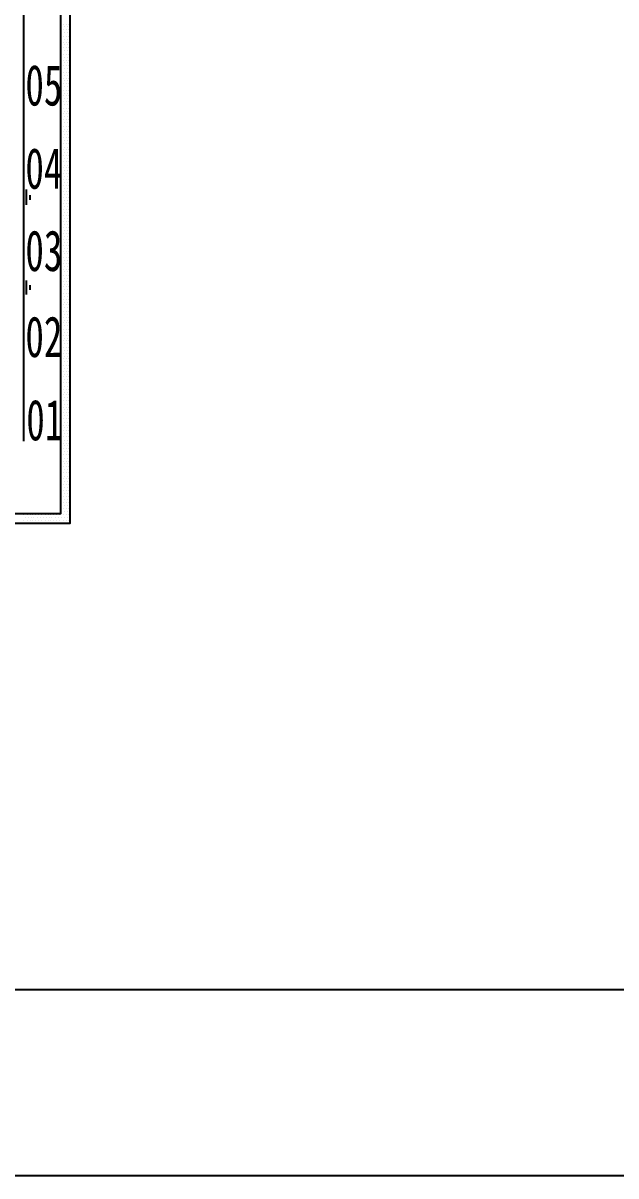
# Model space of a CAD drawing. Header units: metres. Extents: x 17 to 1264, y 17 to 859.
# Drawn here: x 407 to 497.3, y 16.9 to 192.4 of the extents above; entities that cross this region are included whole.
import ezdxf

# ---------------------------------------------------------------- set-up
doc = ezdxf.new("R2010")
doc.units = ezdxf.units.M
for name, color, linetype in [('LINES', 7, 'Continuous'), ('POLYLINES', 4, 'Continuous'), ('RECTS', 7, 'Continuous'), ('TEXTS', 3, 'Continuous')]:
    doc.layers.add(name, color=color, linetype=linetype)

msp = doc.modelspace()

# ---------------------------------------------------------------- linework, layer by layer
at = {"layer": 'LINES'}
for p, q in [((412.84, 191.81), (412.84, 191.81)), ((413.13, 192.24), (413.13, 192.24)), ((413.13, 191.38), (413.13, 191.38)), ((413.27, 191.81), (413.27, 191.81)), ((413.56, 192.24), (413.56, 192.24)), ((413.56, 191.38), (413.56, 191.38)), ((413.71, 191.81), (413.71, 191.81)), ((413.99, 192.24), (413.99, 192.24)), ((413.99, 191.38), (413.99, 191.38)), ((412.84, 190.94), (412.84, 190.94)), ((412.84, 189.94), (412.84, 189.94)), ((413.13, 190.37), (413.13, 190.37)), ((413.27, 190.94), (413.27, 190.94)), ((413.27, 189.94), (413.27, 189.94)), ((413.56, 190.37), (413.56, 190.37)), ((413.71, 190.94), (413.71, 190.94)), ((413.71, 189.94), (413.71, 189.94)), ((413.99, 190.37), (413.99, 190.37)), ((412.84, 189.07), (412.84, 189.07)), ((412.84, 188.21), (412.84, 188.21)), ((413.13, 189.5), (413.13, 189.5)), ((413.13, 188.64), (413.13, 188.64)), ((413.27, 189.07), (413.27, 189.07)), ((413.27, 188.21), (413.27, 188.21)), ((413.56, 189.5), (413.56, 189.5)), ((413.56, 188.64), (413.56, 188.64)), ((413.71, 189.07), (413.71, 189.07)), ((413.71, 188.21), (413.71, 188.21)), ((413.99, 189.5), (413.99, 189.5)), ((413.99, 188.64), (413.99, 188.64)), ((412.84, 187.2), (412.84, 187.2)), ((412.84, 186.34), (412.84, 186.34)), ((413.13, 187.63), (413.13, 187.63)), ((413.13, 186.77), (413.13, 186.77)), ((413.27, 187.2), (413.27, 187.2)), ((413.27, 186.34), (413.27, 186.34)), ((413.56, 187.63), (413.56, 187.63)), ((413.56, 186.77), (413.56, 186.77)), ((413.71, 187.2), (413.71, 187.2)), ((413.71, 186.34), (413.71, 186.34)), ((413.99, 187.63), (413.99, 187.63)), ((413.99, 186.77), (413.99, 186.77)), ((412.84, 185.47), (412.84, 185.47)), ((412.84, 184.46), (412.84, 184.46)), ((413.13, 185.9), (413.13, 185.9)), ((413.13, 184.9), (413.13, 184.9)), ((413.27, 185.47), (413.27, 185.47)), ((413.27, 184.46), (413.27, 184.46)), ((413.56, 185.9), (413.56, 185.9)), ((413.56, 184.9), (413.56, 184.9)), ((413.71, 185.47), (413.71, 185.47)), ((413.71, 184.46), (413.71, 184.46)), ((413.99, 185.9), (413.99, 185.9)), ((413.99, 184.9), (413.99, 184.9)), ((412.84, 183.6), (412.84, 183.6)), ((412.84, 182.74), (412.84, 182.74)), ((413.13, 184.03), (413.13, 184.03)), ((413.13, 183.17), (413.13, 183.17)), ((413.27, 183.6), (413.27, 183.6)), ((413.27, 182.74), (413.27, 182.74)), ((413.56, 184.03), (413.56, 184.03)), ((413.56, 183.17), (413.56, 183.17)), ((413.71, 183.6), (413.71, 183.6)), ((413.71, 182.74), (413.71, 182.74)), ((413.99, 184.03), (413.99, 184.03)), ((413.99, 183.17), (413.99, 183.17)), ((412.84, 181.73), (412.84, 181.73)), ((412.84, 180.86), (412.84, 180.86)), ((413.13, 182.16), (413.13, 182.16)), ((413.13, 181.3), (413.13, 181.3)), ((413.27, 181.73), (413.27, 181.73)), ((413.27, 180.86), (413.27, 180.86)), ((413.56, 182.16), (413.56, 182.16)), ((413.56, 181.3), (413.56, 181.3)), ((413.71, 181.73), (413.71, 181.73)), ((413.71, 180.86), (413.71, 180.86)), ((413.99, 182.16), (413.99, 182.16)), ((413.99, 181.3), (413.99, 181.3)), ((412.84, 180), (412.84, 180)), ((413.13, 180.43), (413.13, 180.43)), ((413.13, 179.42), (413.13, 179.42)), ((413.27, 180), (413.27, 180)), ((413.56, 180.43), (413.56, 180.43)), ((413.56, 179.42), (413.56, 179.42)), ((413.71, 180), (413.71, 180)), ((413.99, 180.43), (413.99, 180.43)), ((413.99, 179.42), (413.99, 179.42)), ((412.84, 178.99), (412.84, 178.99)), ((412.84, 178.13), (412.84, 178.13)), ((413.13, 178.56), (413.13, 178.56)), ((413.13, 177.7), (413.13, 177.7)), ((413.27, 178.99), (413.27, 178.99)), ((413.27, 178.13), (413.27, 178.13)), ((413.56, 178.56), (413.56, 178.56)), ((413.56, 177.7), (413.56, 177.7)), ((413.71, 178.99), (413.71, 178.99)), ((413.71, 178.13), (413.71, 178.13)), ((413.99, 178.56), (413.99, 178.56)), ((413.99, 177.7), (413.99, 177.7)), ((412.84, 177.26), (412.84, 177.26)), ((412.84, 176.26), (412.84, 176.26)), ((413.13, 176.69), (413.13, 176.69)), ((413.13, 175.82), (413.13, 175.82)), ((413.27, 177.26), (413.27, 177.26)), ((413.27, 176.26), (413.27, 176.26)), ((413.56, 176.69), (413.56, 176.69)), ((413.56, 175.82), (413.56, 175.82)), ((413.71, 177.26), (413.71, 177.26)), ((413.71, 176.26), (413.71, 176.26)), ((413.99, 176.69), (413.99, 176.69)), ((413.99, 175.82), (413.99, 175.82)), ((412.84, 175.39), (412.84, 175.39)), ((412.84, 174.53), (412.84, 174.53)), ((413.13, 174.96), (413.13, 174.96)), ((413.13, 174.1), (413.13, 174.1)), ((413.27, 175.39), (413.27, 175.39)), ((413.27, 174.53), (413.27, 174.53)), ((413.56, 174.96), (413.56, 174.96)), ((413.56, 174.1), (413.56, 174.1)), ((413.71, 175.39), (413.71, 175.39)), ((413.71, 174.53), (413.71, 174.53)), ((413.99, 174.96), (413.99, 174.96)), ((413.99, 174.1), (413.99, 174.1)), ((412.84, 173.52), (412.84, 173.52)), ((412.84, 172.66), (412.84, 172.66)), ((413.13, 173.09), (413.13, 173.09)), ((413.13, 172.22), (413.13, 172.22)), ((413.27, 173.52), (413.27, 173.52)), ((413.27, 172.66), (413.27, 172.66)), ((413.56, 173.09), (413.56, 173.09)), ((413.56, 172.22), (413.56, 172.22)), ((413.71, 173.52), (413.71, 173.52)), ((413.71, 172.66), (413.71, 172.66)), ((413.99, 173.09), (413.99, 173.09)), ((413.99, 172.22), (413.99, 172.22)), ((412.84, 171.79), (412.84, 171.79)), ((412.84, 170.78), (412.84, 170.78)), ((413.13, 171.36), (413.13, 171.36)), ((413.13, 170.35), (413.13, 170.35)), ((413.27, 171.79), (413.27, 171.79)), ((413.27, 170.78), (413.27, 170.78)), ((413.56, 171.36), (413.56, 171.36)), ((413.56, 170.35), (413.56, 170.35)), ((413.71, 171.79), (413.71, 171.79)), ((413.71, 170.78), (413.71, 170.78)), ((413.99, 171.36), (413.99, 171.36)), ((413.99, 170.35), (413.99, 170.35)), ((412.84, 169.92), (412.84, 169.92)), ((412.84, 169.06), (412.84, 169.06)), ((413.13, 169.49), (413.13, 169.49)), ((413.13, 168.62), (413.13, 168.62)), ((413.27, 169.92), (413.27, 169.92)), ((413.27, 169.06), (413.27, 169.06)), ((413.56, 169.49), (413.56, 169.49)), ((413.56, 168.62), (413.56, 168.62)), ((413.71, 169.92), (413.71, 169.92)), ((413.71, 169.06), (413.71, 169.06)), ((413.99, 169.49), (413.99, 169.49)), ((413.99, 168.62), (413.99, 168.62)), ((407.51, 167.04), (407.51, 164.74)), ((412.84, 168.05), (412.84, 168.05)), ((412.84, 167.18), (412.84, 167.18)), ((413.13, 167.62), (413.13, 167.62)), ((413.27, 168.05), (413.27, 168.05)), ((413.27, 167.18), (413.27, 167.18)), ((413.56, 167.62), (413.56, 167.62)), ((413.71, 168.05), (413.71, 168.05)), ((413.71, 167.18), (413.71, 167.18)), ((413.99, 167.62), (413.99, 167.62)), ((408.02, 166.18), (408.02, 165.46)), ((412.84, 166.32), (412.84, 166.32)), ((412.84, 165.31), (412.84, 165.31)), ((413.13, 166.75), (413.13, 166.75)), ((413.13, 165.89), (413.13, 165.89)), ((413.27, 166.32), (413.27, 166.32)), ((413.27, 165.31), (413.27, 165.31)), ((413.56, 166.75), (413.56, 166.75)), ((413.56, 165.89), (413.56, 165.89)), ((413.71, 166.32), (413.71, 166.32)), ((413.71, 165.31), (413.71, 165.31)), ((413.99, 166.75), (413.99, 166.75)), ((413.99, 165.89), (413.99, 165.89)), ((412.84, 164.45), (412.84, 164.45)), ((412.84, 163.58), (412.84, 163.58)), ((413.13, 164.88), (413.13, 164.88)), ((413.13, 164.02), (413.13, 164.02)), ((413.27, 164.45), (413.27, 164.45)), ((413.27, 163.58), (413.27, 163.58)), ((413.56, 164.88), (413.56, 164.88)), ((413.56, 164.02), (413.56, 164.02)), ((413.71, 164.45), (413.71, 164.45)), ((413.71, 163.58), (413.71, 163.58)), ((413.99, 164.88), (413.99, 164.88)), ((413.99, 164.02), (413.99, 164.02)), ((412.84, 162.58), (412.84, 162.58)), ((412.84, 161.71), (412.84, 161.71)), ((413.13, 163.15), (413.13, 163.15)), ((413.13, 162.14), (413.13, 162.14)), ((413.27, 162.58), (413.27, 162.58)), ((413.27, 161.71), (413.27, 161.71)), ((413.56, 163.15), (413.56, 163.15)), ((413.56, 162.14), (413.56, 162.14)), ((413.71, 162.58), (413.71, 162.58)), ((413.71, 161.71), (413.71, 161.71)), ((413.99, 163.15), (413.99, 163.15)), ((413.99, 162.14), (413.99, 162.14)), ((412.84, 160.85), (412.84, 160.85)), ((412.84, 159.84), (412.84, 159.84)), ((413.13, 161.28), (413.13, 161.28)), ((413.13, 160.42), (413.13, 160.42)), ((413.27, 160.85), (413.27, 160.85)), ((413.27, 159.84), (413.27, 159.84)), ((413.56, 161.28), (413.56, 161.28)), ((413.56, 160.42), (413.56, 160.42)), ((413.71, 160.85), (413.71, 160.85)), ((413.71, 159.84), (413.71, 159.84)), ((413.99, 161.28), (413.99, 161.28)), ((413.99, 160.42), (413.99, 160.42)), ((412.84, 158.98), (412.84, 158.98)), ((412.84, 158.11), (412.84, 158.11)), ((413.13, 159.41), (413.13, 159.41)), ((413.13, 158.54), (413.13, 158.54)), ((413.27, 158.98), (413.27, 158.98)), ((413.27, 158.11), (413.27, 158.11)), ((413.56, 159.41), (413.56, 159.41)), ((413.56, 158.54), (413.56, 158.54)), ((413.71, 158.98), (413.71, 158.98)), ((413.71, 158.11), (413.71, 158.11)), ((413.99, 159.41), (413.99, 159.41)), ((413.99, 158.54), (413.99, 158.54)), ((412.84, 157.25), (412.84, 157.25)), ((412.84, 156.24), (412.84, 156.24)), ((413.13, 157.68), (413.13, 157.68)), ((413.13, 156.67), (413.13, 156.67)), ((413.27, 157.25), (413.27, 157.25)), ((413.27, 156.24), (413.27, 156.24)), ((413.56, 157.68), (413.56, 157.68)), ((413.56, 156.67), (413.56, 156.67)), ((413.71, 157.25), (413.71, 157.25)), ((413.71, 156.24), (413.71, 156.24)), ((413.99, 157.68), (413.99, 157.68)), ((413.99, 156.67), (413.99, 156.67)), ((412.84, 155.38), (412.84, 155.38)), ((412.84, 154.51), (412.84, 154.51)), ((413.13, 155.81), (413.13, 155.81)), ((413.13, 154.94), (413.13, 154.94)), ((413.27, 155.38), (413.27, 155.38)), ((413.27, 154.51), (413.27, 154.51)), ((413.56, 155.81), (413.56, 155.81)), ((413.56, 154.94), (413.56, 154.94)), ((413.71, 155.38), (413.71, 155.38)), ((413.71, 154.51), (413.71, 154.51)), ((413.99, 155.81), (413.99, 155.81)), ((413.99, 154.94), (413.99, 154.94)), ((407.51, 153.22), (407.51, 151.06)), ((412.84, 153.5), (412.84, 153.5)), ((413.13, 153.94), (413.13, 153.94)), ((413.13, 153.07), (413.13, 153.07)), ((413.27, 153.5), (413.27, 153.5)), ((413.56, 153.94), (413.56, 153.94)), ((413.56, 153.07), (413.56, 153.07)), ((413.71, 153.5), (413.71, 153.5)), ((413.99, 153.94), (413.99, 153.94)), ((413.99, 153.07), (413.99, 153.07)), ((408.02, 152.5), (408.02, 151.78)), ((412.84, 152.64), (412.84, 152.64)), ((412.84, 151.78), (412.84, 151.78)), ((413.13, 152.21), (413.13, 152.21)), ((413.13, 151.2), (413.13, 151.2)), ((413.27, 152.64), (413.27, 152.64)), ((413.27, 151.78), (413.27, 151.78)), ((413.56, 152.21), (413.56, 152.21)), ((413.56, 151.2), (413.56, 151.2)), ((413.71, 152.64), (413.71, 152.64)), ((413.71, 151.78), (413.71, 151.78)), ((413.99, 152.21), (413.99, 152.21)), ((413.99, 151.2), (413.99, 151.2)), ((412.84, 150.77), (412.84, 150.77)), ((412.84, 149.9), (412.84, 149.9)), ((413.13, 150.34), (413.13, 150.34)), ((413.13, 149.47), (413.13, 149.47)), ((413.27, 150.77), (413.27, 150.77)), ((413.27, 149.9), (413.27, 149.9)), ((413.56, 150.34), (413.56, 150.34)), ((413.56, 149.47), (413.56, 149.47)), ((413.71, 150.77), (413.71, 150.77)), ((413.71, 149.9), (413.71, 149.9)), ((413.99, 150.34), (413.99, 150.34)), ((413.99, 149.47), (413.99, 149.47)), ((412.84, 149.04), (412.84, 149.04)), ((412.84, 148.03), (412.84, 148.03)), ((413.13, 148.46), (413.13, 148.46)), ((413.13, 147.6), (413.13, 147.6)), ((413.27, 149.04), (413.27, 149.04)), ((413.27, 148.03), (413.27, 148.03)), ((413.56, 148.46), (413.56, 148.46)), ((413.56, 147.6), (413.56, 147.6)), ((413.71, 149.04), (413.71, 149.04)), ((413.71, 148.03), (413.71, 148.03)), ((413.99, 148.46), (413.99, 148.46)), ((413.99, 147.6), (413.99, 147.6)), ((412.84, 147.17), (412.84, 147.17)), ((412.84, 146.3), (412.84, 146.3)), ((413.13, 146.74), (413.13, 146.74)), ((413.13, 145.73), (413.13, 145.73)), ((413.27, 147.17), (413.27, 147.17)), ((413.27, 146.3), (413.27, 146.3)), ((413.56, 146.74), (413.56, 146.74)), ((413.56, 145.73), (413.56, 145.73)), ((413.71, 147.17), (413.71, 147.17)), ((413.71, 146.3), (413.71, 146.3)), ((413.99, 146.74), (413.99, 146.74)), ((413.99, 145.73), (413.99, 145.73)), ((412.84, 145.3), (412.84, 145.3)), ((412.84, 144.43), (412.84, 144.43)), ((413.13, 144.86), (413.13, 144.86)), ((413.13, 144), (413.13, 144)), ((413.27, 145.3), (413.27, 145.3)), ((413.27, 144.43), (413.27, 144.43)), ((413.56, 144.86), (413.56, 144.86)), ((413.56, 144), (413.56, 144)), ((413.71, 145.3), (413.71, 145.3)), ((413.71, 144.43), (413.71, 144.43)), ((413.99, 144.86), (413.99, 144.86)), ((413.99, 144), (413.99, 144)), ((412.84, 143.57), (412.84, 143.57)), ((412.84, 142.56), (412.84, 142.56)), ((413.13, 142.99), (413.13, 142.99)), ((413.27, 143.57), (413.27, 143.57)), ((413.27, 142.56), (413.27, 142.56)), ((413.56, 142.99), (413.56, 142.99)), ((413.71, 143.57), (413.71, 143.57)), ((413.71, 142.56), (413.71, 142.56)), ((413.99, 142.99), (413.99, 142.99)), ((412.84, 141.7), (412.84, 141.7)), ((412.84, 140.83), (412.84, 140.83)), ((413.13, 142.13), (413.13, 142.13)), ((413.13, 141.26), (413.13, 141.26)), ((413.27, 141.7), (413.27, 141.7)), ((413.27, 140.83), (413.27, 140.83)), ((413.56, 142.13), (413.56, 142.13)), ((413.56, 141.26), (413.56, 141.26)), ((413.71, 141.7), (413.71, 141.7)), ((413.71, 140.83), (413.71, 140.83)), ((413.99, 142.13), (413.99, 142.13)), ((413.99, 141.26), (413.99, 141.26)), ((412.84, 139.82), (412.84, 139.82)), ((412.84, 138.96), (412.84, 138.96)), ((413.13, 140.26), (413.13, 140.26)), ((413.13, 139.39), (413.13, 139.39)), ((413.27, 139.82), (413.27, 139.82)), ((413.27, 138.96), (413.27, 138.96)), ((413.56, 140.26), (413.56, 140.26)), ((413.56, 139.39), (413.56, 139.39)), ((413.71, 139.82), (413.71, 139.82)), ((413.71, 138.96), (413.71, 138.96)), ((413.99, 140.26), (413.99, 140.26)), ((413.99, 139.39), (413.99, 139.39)), ((412.84, 138.1), (412.84, 138.1)), ((412.84, 137.09), (412.84, 137.09)), ((413.13, 138.53), (413.13, 138.53)), ((413.13, 137.66), (413.13, 137.66)), ((413.27, 138.1), (413.27, 138.1)), ((413.27, 137.09), (413.27, 137.09)), ((413.56, 138.53), (413.56, 138.53)), ((413.56, 137.66), (413.56, 137.66)), ((413.71, 138.1), (413.71, 138.1)), ((413.71, 137.09), (413.71, 137.09)), ((413.99, 138.53), (413.99, 138.53)), ((413.99, 137.66), (413.99, 137.66)), ((412.84, 136.22), (412.84, 136.22)), ((412.84, 135.36), (412.84, 135.36)), ((413.13, 136.66), (413.13, 136.66)), ((413.13, 135.79), (413.13, 135.79)), ((413.27, 136.22), (413.27, 136.22)), ((413.27, 135.36), (413.27, 135.36)), ((413.56, 136.66), (413.56, 136.66)), ((413.56, 135.79), (413.56, 135.79)), ((413.71, 136.22), (413.71, 136.22)), ((413.71, 135.36), (413.71, 135.36)), ((413.99, 136.66), (413.99, 136.66)), ((413.99, 135.79), (413.99, 135.79)), ((412.84, 134.35), (412.84, 134.35)), ((412.84, 133.49), (412.84, 133.49)), ((413.13, 134.93), (413.13, 134.93)), ((413.13, 133.92), (413.13, 133.92)), ((413.27, 134.35), (413.27, 134.35)), ((413.27, 133.49), (413.27, 133.49)), ((413.56, 134.93), (413.56, 134.93)), ((413.56, 133.92), (413.56, 133.92)), ((413.71, 134.35), (413.71, 134.35)), ((413.71, 133.49), (413.71, 133.49)), ((413.99, 134.93), (413.99, 134.93)), ((413.99, 133.92), (413.99, 133.92)), ((412.84, 132.62), (412.84, 132.62)), ((413.13, 133.06), (413.13, 133.06)), ((413.13, 132.19), (413.13, 132.19)), ((413.27, 132.62), (413.27, 132.62)), ((413.56, 133.06), (413.56, 133.06)), ((413.56, 132.19), (413.56, 132.19)), ((413.71, 132.62), (413.71, 132.62)), ((413.99, 133.06), (413.99, 133.06)), ((413.99, 132.19), (413.99, 132.19)), ((412.84, 131.62), (412.84, 131.62)), ((412.84, 130.75), (412.84, 130.75)), ((413.13, 131.18), (413.13, 131.18)), ((413.13, 130.32), (413.13, 130.32)), ((413.27, 131.62), (413.27, 131.62)), ((413.27, 130.75), (413.27, 130.75)), ((413.56, 131.18), (413.56, 131.18)), ((413.56, 130.32), (413.56, 130.32)), ((413.71, 131.62), (413.71, 131.62)), ((413.71, 130.75), (413.71, 130.75)), ((413.99, 131.18), (413.99, 131.18)), ((413.99, 130.32), (413.99, 130.32)), ((412.84, 129.89), (412.84, 129.89)), ((412.84, 128.88), (412.84, 128.88)), ((413.13, 129.46), (413.13, 129.46)), ((413.13, 128.45), (413.13, 128.45)), ((413.27, 129.89), (413.27, 129.89)), ((413.27, 128.88), (413.27, 128.88)), ((413.56, 129.46), (413.56, 129.46)), ((413.56, 128.45), (413.56, 128.45)), ((413.71, 129.89), (413.71, 129.89)), ((413.71, 128.88), (413.71, 128.88)), ((413.99, 129.46), (413.99, 129.46)), ((413.99, 128.45), (413.99, 128.45)), ((412.84, 128.02), (412.84, 128.02)), ((412.84, 127.15), (412.84, 127.15)), ((413.13, 127.58), (413.13, 127.58)), ((413.13, 126.72), (413.13, 126.72)), ((413.27, 128.02), (413.27, 128.02)), ((413.27, 127.15), (413.27, 127.15)), ((413.56, 127.58), (413.56, 127.58)), ((413.56, 126.72), (413.56, 126.72)), ((413.71, 128.02), (413.71, 128.02)), ((413.71, 127.15), (413.71, 127.15)), ((413.99, 127.58), (413.99, 127.58)), ((413.99, 126.72), (413.99, 126.72)), ((412.84, 126.14), (412.84, 126.14)), ((412.84, 125.28), (412.84, 125.28)), ((413.13, 125.71), (413.13, 125.71)), ((413.13, 124.85), (413.13, 124.85)), ((413.27, 126.14), (413.27, 126.14)), ((413.27, 125.28), (413.27, 125.28)), ((413.56, 125.71), (413.56, 125.71)), ((413.56, 124.85), (413.56, 124.85)), ((413.71, 126.14), (413.71, 126.14)), ((413.71, 125.28), (413.71, 125.28)), ((413.99, 125.71), (413.99, 125.71)), ((413.99, 124.85), (413.99, 124.85)), ((412.84, 124.42), (412.84, 124.42)), ((412.84, 123.41), (412.84, 123.41)), ((413.13, 123.98), (413.13, 123.98)), ((413.13, 122.98), (413.13, 122.98)), ((413.27, 124.42), (413.27, 124.42)), ((413.27, 123.41), (413.27, 123.41)), ((413.56, 123.98), (413.56, 123.98)), ((413.56, 122.98), (413.56, 122.98)), ((413.71, 124.42), (413.71, 124.42)), ((413.71, 123.41), (413.71, 123.41)), ((413.99, 123.98), (413.99, 123.98)), ((413.99, 122.98), (413.99, 122.98)), ((412.84, 122.54), (412.84, 122.54)), ((412.84, 121.68), (412.84, 121.68)), ((413.13, 122.11), (413.13, 122.11)), ((413.13, 121.25), (413.13, 121.25)), ((413.27, 122.54), (413.27, 122.54)), ((413.27, 121.68), (413.27, 121.68)), ((413.56, 122.11), (413.56, 122.11)), ((413.56, 121.25), (413.56, 121.25)), ((413.71, 122.54), (413.71, 122.54)), ((413.71, 121.68), (413.71, 121.68)), ((413.99, 122.11), (413.99, 122.11)), ((413.99, 121.25), (413.99, 121.25)), ((412.84, 120.82), (412.84, 120.82)), ((412.84, 119.81), (412.84, 119.81)), ((413.13, 120.24), (413.13, 120.24)), ((413.13, 119.38), (413.13, 119.38)), ((413.27, 120.82), (413.27, 120.82)), ((413.27, 119.81), (413.27, 119.81)), ((413.56, 120.24), (413.56, 120.24)), ((413.56, 119.38), (413.56, 119.38)), ((413.71, 120.82), (413.71, 120.82)), ((413.71, 119.81), (413.71, 119.81)), ((413.99, 120.24), (413.99, 120.24)), ((413.99, 119.38), (413.99, 119.38)), ((412.84, 118.94), (412.84, 118.94)), ((412.84, 118.08), (412.84, 118.08)), ((413.13, 118.51), (413.13, 118.51)), ((413.27, 118.94), (413.27, 118.94)), ((413.27, 118.08), (413.27, 118.08)), ((413.56, 118.51), (413.56, 118.51)), ((413.71, 118.94), (413.71, 118.94)), ((413.71, 118.08), (413.71, 118.08)), ((413.99, 118.51), (413.99, 118.51)), ((407.08, 117.5), (407.08, 117.5)), ((407.08, 116.64), (407.08, 116.64)), ((407.37, 117.07), (407.37, 117.07)), ((407.66, 117.5), (407.66, 117.5)), ((407.66, 116.64), (407.66, 116.64)), ((407.8, 117.07), (407.8, 117.07)), ((408.09, 117.5), (408.09, 117.5)), ((408.09, 116.64), (408.09, 116.64)), ((408.23, 117.07), (408.23, 117.07)), ((408.52, 117.5), (408.52, 117.5)), ((408.52, 116.64), (408.52, 116.64)), ((408.67, 117.07), (408.67, 117.07)), ((408.95, 117.5), (408.95, 117.5)), ((408.95, 116.64), (408.95, 116.64)), ((409.24, 117.07), (409.24, 117.07)), ((409.39, 117.5), (409.39, 117.5)), ((409.39, 116.64), (409.39, 116.64)), ((409.67, 117.07), (409.67, 117.07)), ((409.82, 117.5), (409.82, 117.5)), ((409.82, 116.64), (409.82, 116.64)), ((410.11, 117.07), (410.11, 117.07)), ((410.39, 117.5), (410.39, 117.5)), ((410.39, 116.64), (410.39, 116.64)), ((410.54, 117.07), (410.54, 117.07)), ((410.83, 117.5), (410.83, 117.5)), ((410.83, 116.64), (410.83, 116.64)), ((410.97, 117.07), (410.97, 117.07)), ((411.26, 117.5), (411.26, 117.5)), ((411.26, 116.64), (411.26, 116.64)), ((411.4, 117.07), (411.4, 117.07)), ((411.69, 117.5), (411.69, 117.5)), ((411.69, 116.64), (411.69, 116.64)), ((411.98, 117.07), (411.98, 117.07)), ((412.12, 117.5), (412.12, 117.5)), ((412.12, 116.64), (412.12, 116.64)), ((412.41, 117.07), (412.41, 117.07)), ((412.55, 117.5), (412.55, 117.5)), ((412.55, 116.64), (412.55, 116.64)), ((412.84, 117.07), (412.84, 117.07)), ((413.13, 117.5), (413.13, 117.5)), ((413.13, 116.64), (413.13, 116.64)), ((413.27, 117.07), (413.27, 117.07)), ((413.56, 117.5), (413.56, 117.5)), ((413.56, 116.64), (413.56, 116.64)), ((413.71, 117.07), (413.71, 117.07)), ((413.99, 117.5), (413.99, 117.5)), ((413.99, 116.64), (413.99, 116.64)), ((87.76, 45.22), (1179.14, 45.22))]:
    msp.add_line(p, q, dxfattribs=at)
at = {"layer": 'POLYLINES'}
msp.add_lwpolyline([(407.08, 732.96), (407.08, 587.66), (407.08, 128.74)], dxfattribs=at)
msp.add_lwpolyline([(407.08, 732.96), (407.08, 587.66), (407.08, 128.74)], dxfattribs=at)
msp.add_lwpolyline([(407.08, 732.96), (407.08, 587.66), (407.08, 128.74)], dxfattribs=at)
msp.add_lwpolyline([(407.08, 732.96), (407.08, 587.66), (407.08, 128.74)], dxfattribs=at)
at = {"layer": 'RECTS'}
for points in [[(16.84, 858.82), (1207.43, 858.82), (1207.43, 16.85), (16.84, 16.85)], [(242.06, 747.36), (414.14, 747.36), (414.14, 116.21), (242.06, 116.21)], [(243.5, 745.92), (412.7, 745.92), (412.7, 117.65), (243.5, 117.65)]]:
    msp.add_lwpolyline(points, dxfattribs=at)

# ---------------------------------------------------------------- texts
at = {"layer": 'TEXTS', "width": 0.666667}
for s, p in [('05', (407.37, 179.84)), ('04', (407.37, 167.17)), ('03', (407.37, 154.64)), ('02', (407.37, 141.54)), ('01', (407.51, 128.86))]:
    msp.add_text(s, height=6.21, dxfattribs=at).set_placement(p)

doc.saveas('drawing.dxf')
